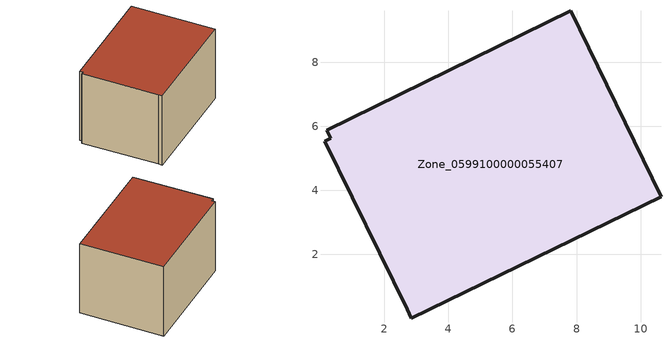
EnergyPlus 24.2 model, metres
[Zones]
Zone_0599100000055407
 floor ground (C_G): 7.82,9.6 10.64,3.8 2.84,0.01 2.71,0.29 0.13,5.53 0.31,5.63 0.2,5.88 z0
 wall outside (C_F): 10.64,3.8 7.82,9.6 0.2,5.88 0.31,5.63 0.13,5.53 2.71,0.29 2.84,0.01 10.64,3.8 z0:5.93
 roof outside (C_R): 2.84,0.01 10.64,3.8 7.82,9.6 0.2,5.88 0.31,5.63 0.13,5.53 2.71,0.29 z5.93
[BUILDING]
Pand.0599100000055407: North Axis=0; Terrain=City; Loads Convergence Tolerance Value=0.04; Temperature Convergence Tolerance Value=0.4; Solar Distribution=FullExterior; Maximum Number of Warmup Days=25; Minimum Number of Warmup Days=1
[Site:Location]
Rotterdam.The.Hague.AP_ZH_NLD Design_Conditions: Latitude=51.96; Longitude=4.45; Time Zone=1; Elevation=-4.5
[SITE:GROUNDTEMPERATURE:BUILDINGSURFACE]
18, 18, 18, 18, 18, 18, 18, 18, 18, 18, 18, 18
[MATERIAL] Thermal Absorptance=0.9; Solar Absorptance=0.7; Visible Absorptance=0.7
Name | Roughness | Thickness | Conductivity | Density | Specific Heat
G.TC.1946-1964 | MediumSmooth | 0.15 | 1 | 540 | 1210
F.TC.1946-1964 | Rough | 0.3 | 0.857143 | 1920 | 840
R.TC.1946-1964 | MediumRough | 0.2 | 0.235294 | 1500 | 1000
[CONSTRUCTION]
C_G: G.TC.1946-1964
C_F: F.TC.1946-1964
C_R: R.TC.1946-1964
[ZONE]
Zone_0599100000055407: Type=1; Multiplier=1; Ceiling Height=Autocalculate; Volume=Autocalculate; Floor Area=autocalculate; Part of Total Floor Area=Yes
[ZONEINFILTRATION:DESIGNFLOWRATE]
Infil_Zone_0599100000055407: Zone or ZoneList or Space or SpaceList=Zone_0599100000055407; Schedule=AlwaysOn; Design Flow Rate Calculation Method=Flow/Area; Flow Rate per Floor Area=0.003; Constant Term Coefficient=1; Temperature Term Coefficient=0; Velocity Term Coefficient=0; Velocity Squared Term Coefficient=0
[HVACTEMPLATE:ZONE:IDEALLOADSAIRSYSTEM]
Zone_0599100000055407: Maximum Heating Supply Air Temperature=50; Minimum Cooling Supply Air Temperature=13; Maximum Heating Supply Air Humidity Ratio=0.0156; Minimum Cooling Supply Air Humidity Ratio=0.0077; Heating Limit=NoLimit; Cooling Limit=NoLimit; Dehumidification Control Type=ConstantSensibleHeatRatio; Cooling Sensible Heat Ratio=0.7; Dehumidification Setpoint=60; Humidification Control Type=None; Humidification Setpoint=30; Outdoor Air Method=None; Outdoor Air Flow Rate per Person=0.00944; Outdoor Air Flow Rate per Zone Floor Area=0; Outdoor Air Flow Rate per Zone=0; Demand Controlled Ventilation Type=None; Outdoor Air Economizer Type=NoEconomizer; Heat Recovery Type=None; Sensible Heat Recovery Effectiveness=0.7; Latent Heat Recovery Effectiveness=0.65
[ZONECONTROL:THERMOSTAT]
ThermostatControl_Zone_0599100000055407: Zone or ZoneList=Zone_0599100000055407; Control Type Schedule=DualSetpointControlType; Control 1=Thermostat_Zone_0599100000055407; Temperature Difference Between Cutout And Setpoint=0
[THERMOSTATSETPOINT:DUALSETPOINT]
Thermostat_Zone_0599100000055407: Heating Setpoint Temperature Schedule=HeatingSetpoint_Zone_0599100000055407; Cooling Setpoint Temperature Schedule=CoolingSetpoint_Zone_0599100000055407
[SCHEDULE:COMPACT]
HeatingSetpoint_Zone_0599100000055407: Through: 12/31, For: AllDays, Until: 24:00, 21
CoolingSetpoint_Zone_0599100000055407: Through: 12/31, For: AllDays, Until: 24:00, 24
DualSetpointControlType: Through: 12/31, For: AllDays, Until: 24:00, 4
AlwaysOn: Through: 12/31, For: AllDays, Until: 24:00, 1
